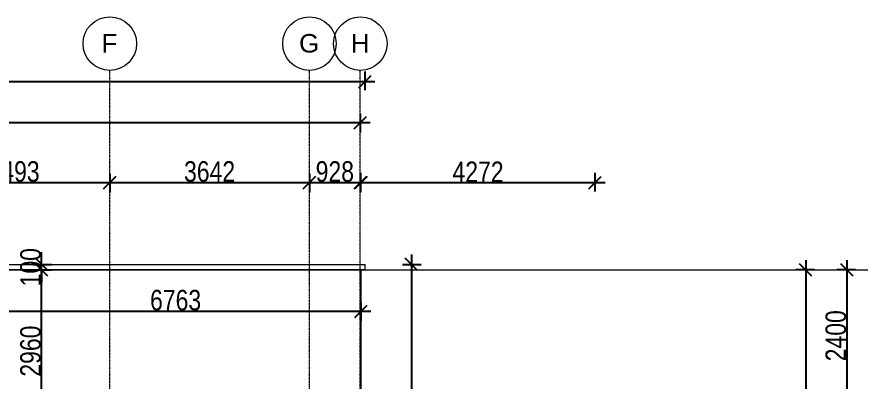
# Model space of a CAD drawing. Header units: millimetres. Extents: x -35190 to 411743, y -233114 to 23872.
# Drawn here: x 173931 to 189316, y -152553 to -145908 of the extents above; entities that cross this region are included whole.
import ezdxf

# ---------------------------------------------------------------- set-up
doc = ezdxf.new("R2010")
doc.units = ezdxf.units.MM
doc.linetypes.add('Centre', pattern=[31.75, 6.35, -4.7625, 15.875, -4.7625])
doc.linetypes.add('Grid Line', pattern=[22.225, 12.7, -3.175, 3.175, -3.175])
for name, color, linetype, lineweight in [('A-ANNO-DIMS', 211, 'Continuous', 9), ('A-FLOR-LEVL', 51, 'Continuous', 18), ('A-WALL', 113, 'Continuous', 18), ('Q-CASE', 31, 'Continuous', 18), ('S-GRID', 1, 'Continuous', 9), ('S-GRID-IDEN', 1, 'Continuous', 9)]:
    doc.layers.add(name, color=color, linetype=linetype, lineweight=lineweight)
doc.styles.add('Arial_1', font='arial.ttf', dxfattribs={"height": 150})
doc.styles.add('Arial_3', font='arial.ttf', dxfattribs={"width": 0.8, "height": 375})
doc.dimstyles.new('main_4_5mm', dxfattribs={"dimscale": 304.8, "dimtxt": 382.597275, "dimasz": 0.738189, "dimexe": 0.590551, "dimexo": 0.0625, "dimgap": 0.024606, "dimtad": 1, "dimdec": 0, "dimzin": 0, "dimdsep": 46, "dimtxsty": 'Arial_3', "dimblk1": 'OBLIQUE', "dimblk2": 'OBLIQUE', "dimsah": 1, "dimcen": 0.09, "dimdle": 0.590551, "dimazin": 0, "dimtfac": 1, "dimtdec": 4, "dimtix": 1, "dimtmove": 0, "dimatfit": 3, "dimfxl": 0.590551, "dimfxlon": 1, "dimtvp": 1, "dimtolj": 1, "dimtzin": 0, "dimarcsym": 2})

# ---------------------------------------------------------------- blocks, each defined once
blk = doc.blocks.new('Casework 2 - Casework 2-644764-West')
at = {"layer": 'Q-CASE'}
for p, q in [((10140, 14050), (16903, 14050)), ((16903, 13950), (16903, 14050)), ((16903, 13950), (10140, 13950))]:
    blk.add_line(p, q, dxfattribs=at)
blk = doc.blocks.new('Grid - M_Grid Head - Circle-24584-West')
at = {"layer": 'S-GRID-IDEN'}
blk.add_circle((-14222, 18079), 488, dxfattribs=at)
blk = doc.blocks.new('_Oblique')
at = {"color": 0, "linetype": 'ByBlock', "lineweight": -2}
blk.add_line((-0.5, -0.5), (0.5, 0.5), dxfattribs=at)
blk = doc.blocks.new('*D2510')
at = {"layer": 'A-ANNO-DIMS', "color": 0, "lineweight": -2, "transparency": 16777216}
for p, q in [((172133, -148769), (172133, -149110)), ((175626, -148769), (175626, -149110)), ((171953, -148930), (175806, -148930))]:
    blk.add_line(p, q, dxfattribs=at)
at = {"layer": 'Defpoints', "color": 0, "transparency": 16777216}
for p in [(172133, -148750), (175626, -148750), (175626, -148930)]:
    blk.add_point(p, dxfattribs=at)
at = {"layer": 'A-ANNO-DIMS', "color": 0, "lineweight": -2, "transparency": 16777216, "xscale": 224.9999999999999, "yscale": 224.9999999999999, "zscale": 224.9999999999999, "rotation": 180}
blk.add_blockref('_Oblique', (172133, -148930), dxfattribs=at)
at = {"layer": 'A-ANNO-DIMS', "color": 0, "lineweight": -2, "transparency": 16777216, "xscale": 224.9999999999999, "yscale": 224.9999999999999, "zscale": 224.9999999999999}
blk.add_blockref('_Oblique', (175626, -148930), dxfattribs=at)
at = {"layer": 'A-ANNO-DIMS', "color": 0, "transparency": 16777216, "insert": (173880, -148731), "char_height": 375, "width": 991.69, "attachment_point": 5, "style": 'Arial_3'}
blk.add_mtext('\\A1;3493', dxfattribs=at)
blk = doc.blocks.new('*D2511')
at = {"layer": 'A-ANNO-DIMS', "color": 0, "lineweight": -2, "transparency": 16777216}
for p, q in [((175626, -148769), (175626, -149110)), ((179268, -148769), (179268, -149110)), ((175446, -148930), (179448, -148930))]:
    blk.add_line(p, q, dxfattribs=at)
at = {"layer": 'Defpoints', "color": 0, "transparency": 16777216}
for p in [(175626, -148750), (179268, -148750), (179268, -148930)]:
    blk.add_point(p, dxfattribs=at)
at = {"layer": 'A-ANNO-DIMS', "color": 0, "lineweight": -2, "transparency": 16777216, "xscale": 224.9999999999999, "yscale": 224.9999999999999, "zscale": 224.9999999999999, "rotation": 180}
blk.add_blockref('_Oblique', (175626, -148930), dxfattribs=at)
at = {"layer": 'A-ANNO-DIMS', "color": 0, "lineweight": -2, "transparency": 16777216, "xscale": 224.9999999999999, "yscale": 224.9999999999999, "zscale": 224.9999999999999}
blk.add_blockref('_Oblique', (179268, -148930), dxfattribs=at)
at = {"layer": 'A-ANNO-DIMS', "color": 0, "transparency": 16777216, "insert": (177447, -148731), "char_height": 375, "width": 991.69, "attachment_point": 5, "style": 'Arial_3'}
blk.add_mtext('\\A1;3642', dxfattribs=at)
blk = doc.blocks.new('*D2512')
at = {"layer": 'A-ANNO-DIMS', "color": 0, "lineweight": -2, "transparency": 16777216}
for p, q in [((179268, -148769), (179268, -149110)), ((180196, -148769), (180196, -149110)), ((179088, -148930), (180376, -148930))]:
    blk.add_line(p, q, dxfattribs=at)
at = {"layer": 'Defpoints', "color": 0, "transparency": 16777216}
for p in [(179268, -148750), (180196, -148750), (180196, -148930)]:
    blk.add_point(p, dxfattribs=at)
at = {"layer": 'A-ANNO-DIMS', "color": 0, "lineweight": -2, "transparency": 16777216, "xscale": 224.9999999999999, "yscale": 224.9999999999999, "zscale": 224.9999999999999, "rotation": 180}
blk.add_blockref('_Oblique', (179268, -148930), dxfattribs=at)
at = {"layer": 'A-ANNO-DIMS', "color": 0, "lineweight": -2, "transparency": 16777216, "xscale": 224.9999999999999, "yscale": 224.9999999999999, "zscale": 224.9999999999999}
blk.add_blockref('_Oblique', (180196, -148930), dxfattribs=at)
at = {"layer": 'A-ANNO-DIMS', "color": 0, "transparency": 16777216, "insert": (179732, -148731), "char_height": 375, "width": 743.77, "attachment_point": 5, "style": 'Arial_3'}
blk.add_mtext('\\A1;928', dxfattribs=at)
blk = doc.blocks.new('*D2513')
at = {"layer": 'A-ANNO-DIMS', "color": 0, "lineweight": -2, "transparency": 16777216}
for p, q in [((149158, -147676), (149158, -148017)), ((180196, -147676), (180196, -148017)), ((148978, -147837), (180376, -147837))]:
    blk.add_line(p, q, dxfattribs=at)
at = {"layer": 'Defpoints', "color": 0, "transparency": 16777216}
for p in [(149158, -147657), (180196, -147657), (180196, -147837)]:
    blk.add_point(p, dxfattribs=at)
at = {"layer": 'A-ANNO-DIMS', "color": 0, "lineweight": -2, "transparency": 16777216, "xscale": 224.9999999999999, "yscale": 224.9999999999999, "zscale": 224.9999999999999, "rotation": 180}
blk.add_blockref('_Oblique', (149158, -147837), dxfattribs=at)
at = {"layer": 'A-ANNO-DIMS', "color": 0, "lineweight": -2, "transparency": 16777216, "xscale": 224.9999999999999, "yscale": 224.9999999999999, "zscale": 224.9999999999999}
blk.add_blockref('_Oblique', (180196, -147837), dxfattribs=at)
at = {"layer": 'A-ANNO-DIMS', "color": 0, "transparency": 16777216, "insert": (164677, -147637), "char_height": 375, "width": 1239.62, "attachment_point": 5, "style": 'Arial_3'}
blk.add_mtext('\\A1;31038', dxfattribs=at)
blk = doc.blocks.new('*D2514')
at = {"layer": 'A-ANNO-DIMS', "color": 0, "lineweight": -2, "transparency": 16777216}
for p, q in [((148596, -147248), (148596, -146907)), ((180284, -147248), (180284, -146907)), ((148416, -147087), (180464, -147087))]:
    blk.add_line(p, q, dxfattribs=at)
at = {"layer": 'Defpoints', "color": 0, "transparency": 16777216}
for p in [(180284, -147087), (148596, -147267), (180284, -147267)]:
    blk.add_point(p, dxfattribs=at)
at = {"layer": 'A-ANNO-DIMS', "color": 0, "lineweight": -2, "transparency": 16777216, "xscale": 224.9999999999999, "yscale": 224.9999999999999, "zscale": 224.9999999999999, "rotation": 180}
blk.add_blockref('_Oblique', (148596, -147087), dxfattribs=at)
at = {"layer": 'A-ANNO-DIMS', "color": 0, "lineweight": -2, "transparency": 16777216, "xscale": 224.9999999999999, "yscale": 224.9999999999999, "zscale": 224.9999999999999}
blk.add_blockref('_Oblique', (180284, -147087), dxfattribs=at)
at = {"layer": 'A-ANNO-DIMS', "color": 0, "transparency": 16777216, "insert": (164440, -146887), "char_height": 375, "width": 1239.62, "attachment_point": 5, "style": 'Arial_3'}
blk.add_mtext('\\A1;31688', dxfattribs=at)
blk = doc.blocks.new('*D2515')
at = {"layer": 'A-ANNO-DIMS', "color": 0, "lineweight": -2, "transparency": 16777216}
for p, q in [((180209, -149091), (180209, -148750)), ((184481, -149091), (184481, -148750)), ((180029, -148930), (184661, -148930))]:
    blk.add_line(p, q, dxfattribs=at)
at = {"layer": 'Defpoints', "color": 0, "transparency": 16777216}
for p in [(184481, -148930), (180209, -149110), (184481, -149110)]:
    blk.add_point(p, dxfattribs=at)
at = {"layer": 'A-ANNO-DIMS', "color": 0, "lineweight": -2, "transparency": 16777216, "xscale": 224.9999999999999, "yscale": 224.9999999999999, "zscale": 224.9999999999999, "rotation": 180}
blk.add_blockref('_Oblique', (180209, -148930), dxfattribs=at)
at = {"layer": 'A-ANNO-DIMS', "color": 0, "lineweight": -2, "transparency": 16777216, "xscale": 224.9999999999999, "yscale": 224.9999999999999, "zscale": 224.9999999999999}
blk.add_blockref('_Oblique', (184481, -148930), dxfattribs=at)
at = {"layer": 'A-ANNO-DIMS', "color": 0, "transparency": 16777216, "insert": (182345, -148734), "char_height": 375, "width": 991.69, "attachment_point": 5, "style": 'Arial_3'}
blk.add_mtext('\\A1;4272', dxfattribs=at)
blk = doc.blocks.new('*D2518')
at = {"layer": 'A-ANNO-DIMS', "color": 0, "lineweight": -2, "transparency": 16777216}
for p, q in [((181129, -150245), (181129, -160605)), ((180968, -150425), (181309, -150425)), ((181290, -160425), (180949, -160425))]:
    blk.add_line(p, q, dxfattribs=at)
at = {"layer": 'Defpoints', "color": 0, "transparency": 16777216}
for p in [(180949, -150425), (181129, -160425), (181309, -160425)]:
    blk.add_point(p, dxfattribs=at)
at = {"layer": 'A-ANNO-DIMS', "color": 0, "lineweight": -2, "transparency": 16777216, "xscale": 224.9999999999999, "yscale": 224.9999999999999, "zscale": 224.9999999999999}
for p, rotation in [((181129, -150425), 90), ((181129, -160425), 270)]:
    blk.add_blockref('_Oblique', p, dxfattribs=dict(at, rotation=rotation))
at = {"layer": 'A-ANNO-DIMS', "color": 0, "transparency": 16777216, "insert": (180930, -155425), "char_height": 375, "width": 1239.62, "attachment_point": 5, "rotation": 90, "style": 'Arial_3'}
blk.add_mtext('\\A1;10000', dxfattribs=at)
blk = doc.blocks.new('*D2523')
at = {"layer": 'A-ANNO-DIMS', "color": 0, "lineweight": -2, "transparency": 16777216}
for p, q in [((189073, -150345), (189073, -153105)), ((189234, -150525), (188893, -150525)), ((189234, -152925), (188893, -152925))]:
    blk.add_line(p, q, dxfattribs=at)
at = {"layer": 'Defpoints', "color": 0, "transparency": 16777216}
for p in [(189253, -150525), (189073, -152925), (189253, -152925)]:
    blk.add_point(p, dxfattribs=at)
at = {"layer": 'A-ANNO-DIMS', "color": 0, "lineweight": -2, "transparency": 16777216, "xscale": 224.9999999999999, "yscale": 224.9999999999999, "zscale": 224.9999999999999}
for p, rotation in [((189073, -150525), 90), ((189073, -152925), 270)]:
    blk.add_blockref('_Oblique', p, dxfattribs=dict(at, rotation=rotation))
at = {"layer": 'A-ANNO-DIMS', "color": 0, "transparency": 16777216, "insert": (188874, -151725), "char_height": 375, "width": 991.69, "attachment_point": 5, "rotation": 90, "style": 'Arial_3'}
blk.add_mtext('\\A1;2400', dxfattribs=at)
blk = doc.blocks.new('*D2528')
at = {"layer": 'A-ANNO-DIMS', "color": 0, "lineweight": -2, "transparency": 16777216}
for p, q in [((188323, -150345), (188323, -161667)), ((188484, -150525), (188143, -150525)), ((188484, -161487), (188143, -161487))]:
    blk.add_line(p, q, dxfattribs=at)
at = {"layer": 'Defpoints', "color": 0, "transparency": 16777216}
for p in [(188503, -150525), (188323, -161487), (188503, -161487)]:
    blk.add_point(p, dxfattribs=at)
at = {"layer": 'A-ANNO-DIMS', "color": 0, "lineweight": -2, "transparency": 16777216, "xscale": 224.9999999999999, "yscale": 224.9999999999999, "zscale": 224.9999999999999}
for p, rotation in [((188323, -150525), 90), ((188323, -161487), 270)]:
    blk.add_blockref('_Oblique', p, dxfattribs=dict(at, rotation=rotation))
at = {"layer": 'A-ANNO-DIMS', "color": 0, "transparency": 16777216, "insert": (188124, -156006), "char_height": 375, "width": 1239.62, "attachment_point": 5, "rotation": 90, "style": 'Arial_3'}
blk.add_mtext('\\A1;10962', dxfattribs=at)
blk = doc.blocks.new('*D2533')
at = {"layer": 'A-ANNO-DIMS', "color": 0, "lineweight": -2, "transparency": 16777216}
for p, q in [((173446, -151117), (173446, -151458)), ((180209, -151117), (180209, -151458)), ((173266, -151278), (180389, -151278))]:
    blk.add_line(p, q, dxfattribs=at)
at = {"layer": 'Defpoints', "color": 0, "transparency": 16777216}
for p in [(173446, -151098), (180209, -151098), (180209, -151278)]:
    blk.add_point(p, dxfattribs=at)
at = {"layer": 'A-ANNO-DIMS', "color": 0, "lineweight": -2, "transparency": 16777216, "xscale": 224.9999999999999, "yscale": 224.9999999999999, "zscale": 224.9999999999999, "rotation": 180}
blk.add_blockref('_Oblique', (173446, -151278), dxfattribs=at)
at = {"layer": 'A-ANNO-DIMS', "color": 0, "lineweight": -2, "transparency": 16777216, "xscale": 224.9999999999999, "yscale": 224.9999999999999, "zscale": 224.9999999999999}
blk.add_blockref('_Oblique', (180209, -151278), dxfattribs=at)
at = {"layer": 'A-ANNO-DIMS', "color": 0, "transparency": 16777216, "insert": (176827, -151078), "char_height": 375, "width": 991.69, "attachment_point": 5, "style": 'Arial_3'}
blk.add_mtext('\\A1;6763', dxfattribs=at)
blk = doc.blocks.new('*D2543')
at = {"layer": 'A-ANNO-DIMS', "color": 0, "lineweight": -2, "transparency": 16777216}
for p, q in [((174381, -153665), (174381, -150345)), ((174220, -150525), (174561, -150525)), ((174220, -153485), (174561, -153485))]:
    blk.add_line(p, q, dxfattribs=at)
at = {"layer": 'Defpoints', "color": 0, "transparency": 16777216}
for p in [(174201, -150525), (174381, -150525), (174201, -153485)]:
    blk.add_point(p, dxfattribs=at)
at = {"layer": 'A-ANNO-DIMS', "color": 0, "lineweight": -2, "transparency": 16777216, "xscale": 224.9999999999999, "yscale": 224.9999999999999, "zscale": 224.9999999999999}
for p, rotation in [((174381, -150525), 90), ((174381, -153485), 270)]:
    blk.add_blockref('_Oblique', p, dxfattribs=dict(at, rotation=rotation))
at = {"layer": 'A-ANNO-DIMS', "color": 0, "transparency": 16777216, "insert": (174182, -152005), "char_height": 375, "width": 991.69, "attachment_point": 5, "rotation": 90, "style": 'Arial_3'}
blk.add_mtext('\\A1;2960', dxfattribs=at)
blk = doc.blocks.new('*D2544')
at = {"layer": 'A-ANNO-DIMS', "color": 0, "lineweight": -2, "transparency": 16777216}
for p, q in [((174381, -150425), (174381, -150200)), ((174220, -150425), (174561, -150425)), ((174381, -150525), (174381, -150425)), ((174220, -150525), (174561, -150525)), ((174381, -150525), (174381, -150750))]:
    blk.add_line(p, q, dxfattribs=at)
at = {"layer": 'Defpoints', "color": 0, "transparency": 16777216}
for p in [(174201, -150425), (174381, -150425), (174201, -150525)]:
    blk.add_point(p, dxfattribs=at)
at = {"layer": 'A-ANNO-DIMS', "color": 0, "lineweight": -2, "transparency": 16777216, "xscale": 224.9999999999999, "yscale": 224.9999999999999, "zscale": 224.9999999999999}
for p, rotation in [((174381, -150425), 270), ((174381, -150525), 90)]:
    blk.add_blockref('_Oblique', p, dxfattribs=dict(at, rotation=rotation))
at = {"layer": 'A-ANNO-DIMS', "color": 0, "transparency": 16777216, "insert": (174182, -150475), "char_height": 375, "width": 743.77, "attachment_point": 5, "rotation": 90, "style": 'Arial_3'}
blk.add_mtext('\\A1;100', dxfattribs=at)

msp = doc.modelspace()

# ---------------------------------------------------------------- linework, layer by layer
at = {"layer": 'A-FLOR-LEVL', "linetype": 'Centre', "lineweight": 9}
msp.add_line((136961.3, -150525), (193150.9, -150525), dxfattribs=at)
at = {"layer": 'A-WALL'}
msp.add_line((180208.7, -150525), (180208.7, -163377.9), dxfattribs=at)
at = {"layer": 'S-GRID', "linetype": 'Grid Line'}
for p, q in [((175626.2, -165154.1), (175626.2, -146883)), ((179268.2, -165154.1), (179268.2, -146883)), ((180196.2, -165154.1), (180196.2, -146883))]:
    msp.add_line(p, q, dxfattribs=at)

# ---------------------------------------------------------------- block references
at = {"layer": 'Q-CASE'}
msp.add_blockref('Casework 2 - Casework 2-644764-West', (163380.4, -164475), dxfattribs=at)
at = {"layer": 'S-GRID-IDEN'}
for p in [(189848.4, -164475), (193490.4, -164475), (194418.4, -164475)]:
    msp.add_blockref('Grid - M_Grid Head - Circle-24584-West', p, dxfattribs=at)

# ---------------------------------------------------------------- dimensions: what is measured, and where the dimension line sits
at = {"layer": 'A-ANNO-DIMS'}
for base, p1, p2, override, picture, middle in [((180196.2, -147836.6), (149158.2, -147656.6), (180196.2, -147656.6), {"dimpost": '<>', "dimfxl": 31038}, '*D2513', (164677.2, -147637.5)), ((175626.2, -148930.1), (172133.2, -148750.1), (175626.2, -148750.1), {"dimpost": '<>', "dimfxl": 3493}, '*D2510', (173879.7, -148731)), ((179268.2, -148930.1), (175626.2, -148750.1), (179268.2, -148750.1), {"dimpost": '<>', "dimfxl": 3642}, '*D2511', (177447.2, -148731)), ((180196.2, -148930.1), (179268.2, -148750.1), (180196.2, -148750.1), {"dimpost": '<>', "dimfxl": 928}, '*D2512', (179732.2, -148731.1)), ((184480.7, -148930.1), (180208.7, -149110.1), (184480.7, -149110.1), {"dimpost": '<>', "dimfxl": 4272}, '*D2515', (182344.7, -148734.3)), ((180208.7, -151277.5), (173445.7, -151097.5), (180208.7, -151097.5), {"dimpost": '<>', "dimfxl": 6763}, '*D2533', (176827.2, -151078.4))]:
    dim = msp.add_linear_dim(base=base, p1=p1, p2=p2, dimstyle='main_4_5mm', override=override, dxfattribs=at)
    dim.commit()
    dim.dimension.update_dxf_attribs({"geometry": picture, "text_midpoint": middle})
for base, p1, p2, override, picture, middle in [((174381.2, -150425), (174201.2, -150525), (174201.2, -150425), {"dimpost": '<>', "dimfxl": 100}, '*D2544', (174182.2, -150475)), ((181129.4, -160425), (180949.4, -150425), (181309.4, -160425), {"dimpost": '<>', "dimfxl": 10006.477902}, '*D2518', (180930.4, -155425)), ((174381.2, -150525), (174201.2, -153485), (174201.2, -150525), {"dimpost": '<>', "dimfxl": 2960}, '*D2543', (174182.2, -152005)), ((188323.2, -161487.2), (188503.2, -150525), (188503.2, -161487.2), {"dimpost": '<>', "dimfxl": 10962.192278}, '*D2528', (188124.3, -156006.1)), ((189073.2, -152925), (189253.2, -150525), (189253.2, -152925), {"dimpost": '<>', "dimfxl": 2400}, '*D2523', (188874.3, -151725))]:
    dim = msp.add_linear_dim(base=base, p1=p1, p2=p2, angle=90, dimstyle='main_4_5mm', override=override, dxfattribs=at)
    dim.commit()
    dim.dimension.update_dxf_attribs({"geometry": picture, "text_midpoint": middle})

# ---------------------------------------------------------------- next in the draw order: texts
at = {"layer": 'S-GRID-IDEN', "char_height": 337.5, "attachment_point": 1, "style": 'Arial_1', "bg_fill": 3, "box_fill_scale": 1.25, "bg_fill_color": 256, "bg_fill_true_color": 13158600, "bg_fill_transparency": 0}
for s, insert, width in [('F', (175477.3, -146221.1), 354.747), ('G', (179079.5, -146221.1), 450.949), ('H', (180022.5, -146221.1), 414.873)]:
    msp.add_mtext(s, dxfattribs=dict(at, insert=insert, width=width))

# ---------------------------------------------------------------- next in the draw order: dimensions: what is measured, and where the dimension line sits
at = {"layer": 'A-ANNO-DIMS'}
dim = msp.add_linear_dim(base=(180283.7, -147086.6), p1=(148595.7, -147266.6), p2=(180283.7, -147266.6), dimstyle='main_4_5mm', override={"dimpost": '<>', "dimfxl": 31688}, dxfattribs=at)
dim.commit()
dim.dimension.update_dxf_attribs({"geometry": '*D2514', "text_midpoint": (164439.7, -146887.5)})

doc.saveas('drawing.dxf')
